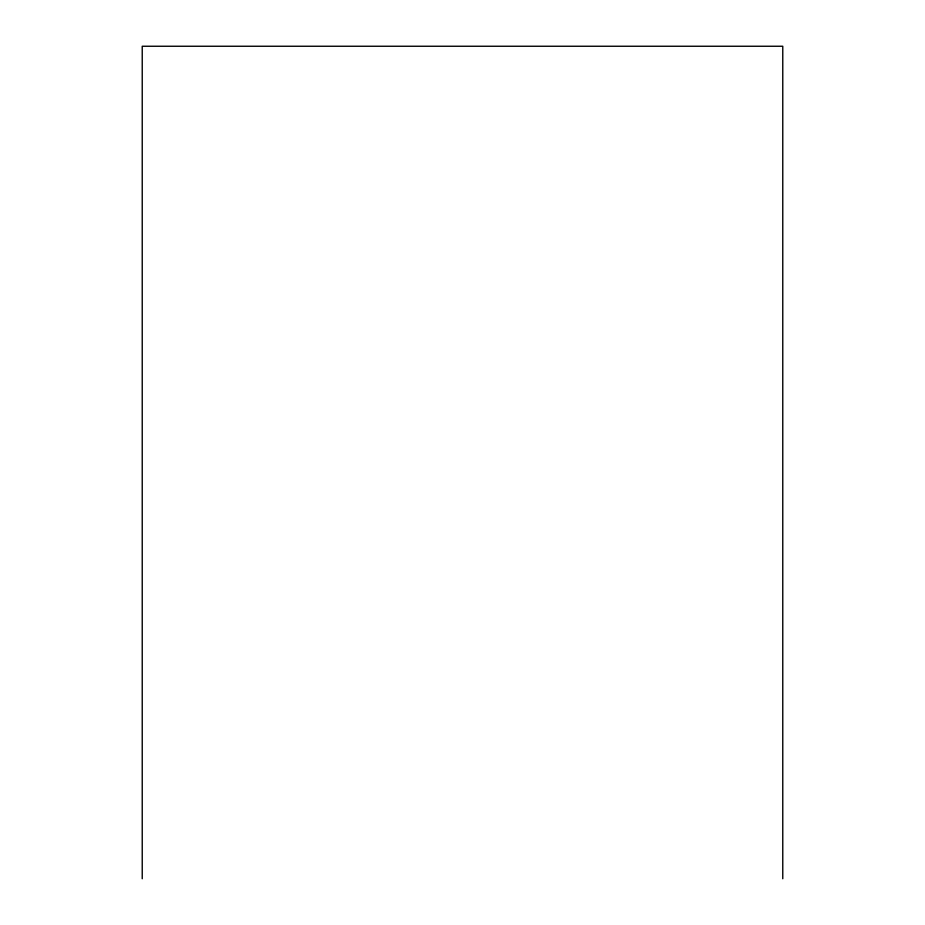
<?xml version="1.0" encoding="UTF-8"?>
<svg xmlns="http://www.w3.org/2000/svg" width="925" height="925" viewBox="0 0 925 925"><rect width="100%" height="100%" fill="white"/><g stroke="black" fill="none" stroke-linecap="round" stroke-linejoin="round"><path stroke-width="1.39" d="M782.77 878.75L782.77 46.25L142.23 46.25L142.23 878.75"/></g></svg>
